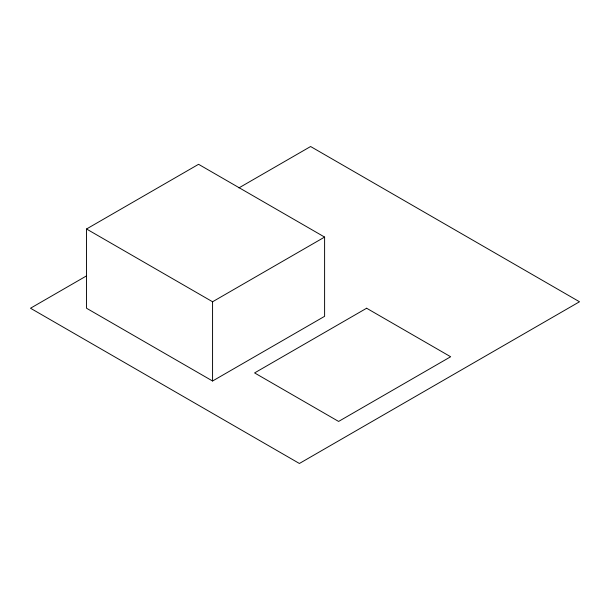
<?xml version="1.0" encoding="UTF-8"?>
<svg xmlns="http://www.w3.org/2000/svg" width="610" height="610" viewBox="0 0 610 610"><rect width="100%" height="100%" fill="white"/><g stroke="black" fill="none" stroke-linecap="round" stroke-linejoin="round"><path stroke-width="0.91" d="M86.521 228.994L198.563 164.303L324.604 237.077L324.604 316.323L212.57 381.006L86.521 308.233L86.521 228.994L212.57 301.767L324.604 237.077M86.521 275.888L30.5 308.233L299.396 463.478L579.5 301.767L310.604 146.522L238.929 187.895M212.57 301.767L212.57 381.006M366.625 308.233L254.583 372.923L338.611 421.434L450.653 356.751L366.625 308.233"/></g></svg>
